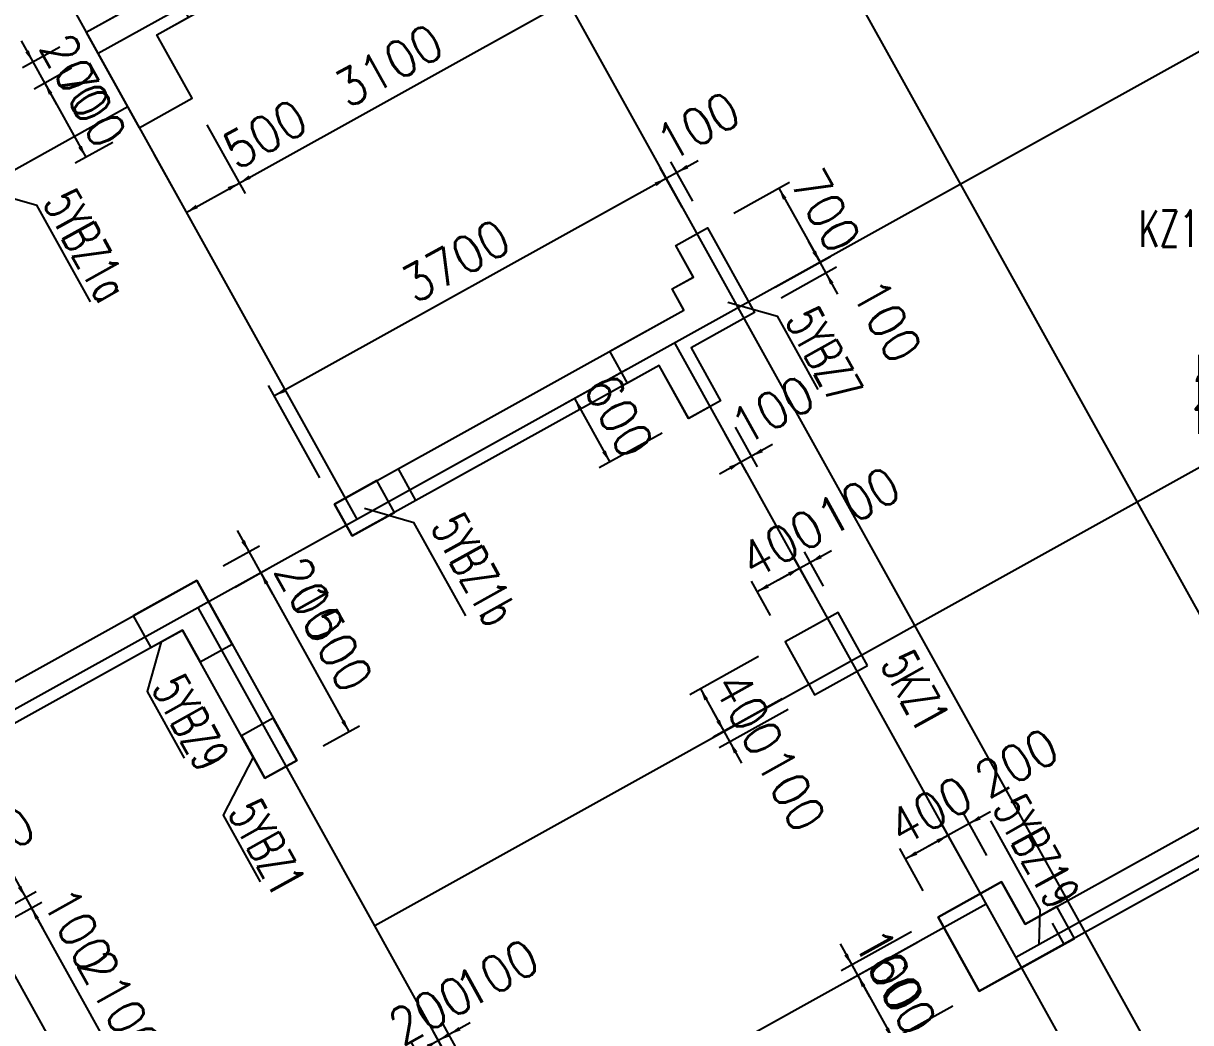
# Model space of a CAD drawing. Extents: x 387171 to 699106, y 11966 to 245688.
# Drawn here: x 500606 to 510241, y 121775 to 130026 of the extents above; entities that cross this region are included whole.
import ezdxf

# ---------------------------------------------------------------- set-up
doc = ezdxf.new("R2010")
doc.units = 0
doc.header["$LTSCALE"] = 100
doc.header["$MEASUREMENT"] = 0
doc.linetypes.add('DASHED', pattern=[19.05, 12.7, -6.35])
for name, color, linetype in [('b边缘构件', 235, 'Continuous'), ('colu-主楼', 7, 'Continuous'), ('COLU_DASH', 9, 'DASHED'), ('DIM', 3, 'Continuous'), ('DOTE', 253, 'Continuous'), ('NUM', 7, 'Continuous'), ('wall-主楼', 2, 'Continuous'), ('Y阴影', 254, 'Continuous'), ('小尺寸', 4, 'Continuous'), ('边缘构件标注', 1, 'Continuous')]:
    doc.layers.add(name, color=color, linetype=linetype)
doc.styles.get("Standard").update_dxf_attribs({"font": 'standard'})
doc.dimstyles.get("Standard").update_dxf_attribs({"dimtxt": 300, "dimasz": 100, "dimexe": 100, "dimexo": 250, "dimgap": 100, "dimtad": 0, "dimtoh": 1, "dimdec": 0, "dimdsep": 46, "dimcen": 0.09, "dimclrt": 7, "dimadec": 0, "dimazin": 0, "dimtfac": 1, "dimtdec": 4, "dimtofl": 0, "dimtmove": 0, "dimatfit": 3, "dimfxl": 1, "dimtolj": 1, "dimtzin": 0, "dimarcsym": 0})

# ---------------------------------------------------------------- blocks, each defined once
blk = doc.blocks.new('*D3852')
at = {"layer": '小尺寸', "color": 0, "linetype": 'ByBlock', "lineweight": -2}
for p, q in [((507276.2, 125672.2), (506839.1, 125429.5)), ((507209.5, 125380.4), (507052.8, 125662.5)), ((507122.1, 125331.9), (506965.4, 125614))]:
    blk.add_line(p, q, dxfattribs=at)
for points in [[(507101.4, 125575.1), (507180.7, 125638.2), (507196.9, 125609.1)], [(507014, 125526.6), (506934.6, 125463.4), (506918.4, 125492.6)]]:
    blk.add_solid(points, dxfattribs=at)
at = {"layer": '小尺寸', "color": 7, "linetype": 'Continuous', "lineweight": -2, "insert": (507496, 126080.2), "char_height": 300, "width": 476.667, "attachment_point": 5, "rotation": 29.04537}
blk.add_mtext('100', dxfattribs=at)
blk = doc.blocks.new('*D4057')
at = {"layer": '小尺寸', "color": 0, "linetype": 'ByBlock', "lineweight": -2}
for p, q in [((507122.1, 125331.9), (506965.4, 125614)), ((507014, 125526.6), (506664.3, 125332.4)), ((506772.4, 125137.7), (506615.7, 125419.8))]:
    blk.add_line(p, q, dxfattribs=at)
for points in [[(507014, 125526.6), (506934.6, 125463.4), (506918.4, 125492.6)], [(506664.3, 125332.4), (506743.6, 125395.5), (506759.8, 125366.4)]]:
    blk.add_solid(points, dxfattribs=at)
at = {"layer": '小尺寸', "color": 7, "linetype": 'Continuous', "lineweight": -2, "insert": (506866.6, 125730.7), "char_height": 300, "width": 576.667, "attachment_point": 5, "rotation": 29.04537}
blk.add_mtext('400', dxfattribs=at)
blk = doc.blocks.new('*D143')
at = {"layer": '小尺寸', "color": 0, "linetype": 'ByBlock', "lineweight": -2}
for p, q in [((506675.2, 124797.7), (506107, 124482.1)), ((506194.4, 124530.7), (506388.6, 124181)), ((506869.4, 124448), (506301.2, 124132.5))]:
    blk.add_line(p, q, dxfattribs=at)
for points in [[(506194.4, 124530.7), (506257.5, 124451.4), (506228.4, 124435.2)], [(506388.6, 124181), (506325.5, 124260.3), (506354.6, 124276.5)]]:
    blk.add_solid(points, dxfattribs=at)
at = {"layer": '小尺寸', "color": 7, "linetype": 'Continuous', "lineweight": -2, "insert": (506592.7, 124328.4), "char_height": 300, "width": 576.667, "attachment_point": 5, "rotation": 299.04537}
blk.add_mtext('400', dxfattribs=at)
blk = doc.blocks.new('*D4555')
at = {"layer": '小尺寸', "color": 0, "linetype": 'ByBlock', "lineweight": -2}
for p, q in [((506869.4, 124448), (506301.2, 124132.5)), ((506291.5, 124355.8), (506534.2, 123918.7)), ((506918, 124360.6), (506349.7, 124045))]:
    blk.add_line(p, q, dxfattribs=at)
for points in [[(506388.6, 124181), (506325.5, 124260.3), (506354.6, 124276.5)], [(506437.1, 124093.6), (506500.2, 124014.2), (506471.1, 123998.1)]]:
    blk.add_solid(points, dxfattribs=at)
at = {"layer": '小尺寸', "color": 7, "linetype": 'Continuous', "lineweight": -2, "insert": (506942.3, 123698.9), "char_height": 300, "width": 476.667, "attachment_point": 5, "rotation": 299.04537}
blk.add_mtext('100', dxfattribs=at)
blk = doc.blocks.new('*D686')
at = {"layer": '小尺寸', "color": 0, "linetype": 'ByBlock', "lineweight": -2}
for p, q in [((501003.7, 129655.1), (500694.9, 129483.6)), ((500782.3, 129532.1), (501122.1, 128920.1)), ((501343.5, 129043.1), (501034.7, 128871.6))]:
    blk.add_line(p, q, dxfattribs=at)
for points in [[(500782.3, 129532.1), (500845.4, 129452.8), (500816.3, 129436.6)], [(501122.1, 128920.1), (501059, 128999.5), (501088.2, 129015.7)]]:
    blk.add_solid(points, dxfattribs=at)
at = {"layer": '小尺寸', "color": 7, "linetype": 'Continuous', "lineweight": -2, "insert": (501170.8, 129347.5), "char_height": 300, "width": 566.667, "attachment_point": 5, "rotation": 299.04537}
blk.add_mtext('700', dxfattribs=at)
blk = doc.blocks.new('*D297')
at = {"layer": '小尺寸', "color": 0, "linetype": 'ByBlock', "lineweight": -2}
for p, q in [((502120.6, 129188.7), (502436.2, 128620.4)), ((501683.5, 128945.9), (501999, 128377.7)), ((501950.5, 128465.1), (502387.6, 128707.8))]:
    blk.add_line(p, q, dxfattribs=at)
for points in [[(502387.6, 128707.8), (502308.3, 128644.7), (502292.1, 128673.8)], [(501950.5, 128465.1), (502029.8, 128528.2), (502046, 128499.1)]]:
    blk.add_solid(points, dxfattribs=at)
at = {"layer": '小尺寸', "color": 7, "linetype": 'Continuous', "lineweight": -2, "insert": (502601.4, 129112.5), "char_height": 300, "width": 566.667, "attachment_point": 5, "rotation": 29.04537}
blk.add_mtext('500', dxfattribs=at)
blk = doc.blocks.new('*D3205')
at = {"layer": '小尺寸', "color": 0, "linetype": 'ByBlock', "lineweight": -2}
for p, q in [((500588.1, 129881.8), (500879.4, 129357.3)), ((500906.6, 129829.9), (500597.8, 129658.4)), ((501003.7, 129655.1), (500694.9, 129483.6))]:
    blk.add_line(p, q, dxfattribs=at)
for points in [[(500685.2, 129707), (500622.1, 129786.3), (500651.2, 129802.5)], [(500782.3, 129532.1), (500845.4, 129452.8), (500816.3, 129436.6)]]:
    blk.add_solid(points, dxfattribs=at)
at = {"layer": '小尺寸', "color": 7, "linetype": 'Continuous', "lineweight": -2, "insert": (501032.5, 129596.4), "char_height": 300, "width": 566.667, "attachment_point": 5, "rotation": 299.04537}
blk.add_mtext('200', dxfattribs=at)
blk = doc.blocks.new('*D106')
at = {"layer": '小尺寸', "color": 0, "linetype": 'ByBlock', "lineweight": -2}
for p, q in [((504830.7, 130693.7), (505146.3, 130125.5)), ((502387.6, 128707.8), (505097.7, 130212.9)), ((502120.6, 129188.7), (502436.2, 128620.4))]:
    blk.add_line(p, q, dxfattribs=at)
for points in [[(505097.7, 130212.9), (505018.4, 130149.8), (505002.2, 130178.9)], [(502387.6, 128707.8), (502467, 128770.9), (502483.1, 128741.8)]]:
    blk.add_solid(points, dxfattribs=at)
at = {"layer": '小尺寸', "color": 7, "linetype": 'Continuous', "lineweight": -2, "insert": (503621.3, 129678.9), "char_height": 300, "width": 775, "attachment_point": 5, "rotation": 29.04537}
blk.add_mtext('3100', dxfattribs=at)
blk = doc.blocks.new('*D2948')
at = {"layer": '小尺寸', "color": 0, "linetype": 'ByBlock', "lineweight": -2}
for p, q in [((505582, 127164.6), (505068.6, 126879.5)), ((505156, 126928), (505447.3, 126403.5)), ((505879.1, 126643.3), (505359.9, 126355))]:
    blk.add_line(p, q, dxfattribs=at)
for points in [[(505156, 126928), (505219.1, 126848.7), (505190, 126832.5)], [(505447.3, 126403.5), (505384.2, 126482.8), (505413.3, 126499)]]:
    blk.add_solid(points, dxfattribs=at)
at = {"layer": '小尺寸', "color": 7, "linetype": 'Continuous', "lineweight": -2, "insert": (505520.2, 126787.2), "char_height": 300, "width": 556.667, "attachment_point": 5, "rotation": 299.04537}
blk.add_mtext('600', dxfattribs=at)
blk = doc.blocks.new('*D3715')
at = {"layer": '小尺寸', "color": 0, "linetype": 'ByBlock', "lineweight": -2}
for p, q in [((506471.8, 128459.5), (506929.5, 128713.7)), ((506842.1, 128665.1), (507182, 128053.2)), ((506811.7, 127847.5), (507269.4, 128101.7))]:
    blk.add_line(p, q, dxfattribs=at)
for points in [[(506842.1, 128665.1), (506905.2, 128585.8), (506876.1, 128569.6)], [(507182, 128053.2), (507118.9, 128132.5), (507148, 128148.7)]]:
    blk.add_solid(points, dxfattribs=at)
at = {"layer": '小尺寸', "color": 7, "linetype": 'Continuous', "lineweight": -2, "insert": (507230.6, 128480.5), "char_height": 300, "width": 566.667, "attachment_point": 5, "rotation": 299.04537}
blk.add_mtext('700', dxfattribs=at)
blk = doc.blocks.new('*D3444')
at = {"layer": '小尺寸', "color": 0, "linetype": 'ByBlock', "lineweight": -2}
for p, q in [((507084.9, 128228), (507327.6, 127790.9)), ((506811.7, 127847.5), (507269.4, 128101.7)), ((506860.2, 127760.1), (507317.9, 128014.3))]:
    blk.add_line(p, q, dxfattribs=at)
for points in [[(507182, 128053.2), (507118.9, 128132.5), (507148, 128148.7)], [(507230.5, 127965.7), (507293.6, 127886.4), (507264.5, 127870.2)]]:
    blk.add_solid(points, dxfattribs=at)
at = {"layer": '小尺寸', "color": 7, "linetype": 'Continuous', "lineweight": -2, "insert": (507735.6, 127571.1), "char_height": 300, "width": 476.667, "attachment_point": 5, "rotation": 299.04537}
blk.add_mtext('100', dxfattribs=at)
blk = doc.blocks.new('*D3637')
at = {"layer": '小尺寸', "color": 0, "linetype": 'ByBlock', "lineweight": -2}
for p, q in [((506393.8, 126643.2), (506576.2, 126314.8)), ((506481.3, 126691.8), (506663.7, 126363.3)), ((506790, 126547.9), (506352.8, 126305.1))]:
    blk.add_line(p, q, dxfattribs=at)
for points in [[(506615.1, 126450.8), (506694.4, 126513.9), (506710.6, 126484.7)], [(506527.7, 126402.2), (506448.3, 126339.1), (506432.2, 126368.2)]]:
    blk.add_solid(points, dxfattribs=at)
at = {"layer": '小尺寸', "color": 7, "linetype": 'Continuous', "lineweight": -2, "insert": (506789.5, 126833.6), "char_height": 300, "width": 476.667, "attachment_point": 5, "rotation": 29.04537}
blk.add_mtext('100', dxfattribs=at)
blk = doc.blocks.new('*D4535')
at = {"layer": '小尺寸', "color": 0, "linetype": 'ByBlock', "lineweight": -2}
for p, q in [((506174.8, 128891.4), (505737.7, 128648.7)), ((506044.5, 128508.1), (505864, 128833.2)), ((506131.9, 128556.7), (505951.4, 128881.7))]:
    blk.add_line(p, q, dxfattribs=at)
for points in [[(505999.9, 128794.3), (506079.3, 128857.4), (506095.4, 128828.3)], [(505912.5, 128745.8), (505833.2, 128682.7), (505817, 128711.8)]]:
    blk.add_solid(points, dxfattribs=at)
at = {"layer": '小尺寸', "color": 7, "linetype": 'Continuous', "lineweight": -2, "insert": (506174.3, 129177.1), "char_height": 300, "width": 476.667, "attachment_point": 5, "rotation": 29.04537}
blk.add_mtext('100', dxfattribs=at)
blk = doc.blocks.new('*D4151')
at = {"layer": '小尺寸', "color": 0, "linetype": 'ByBlock', "lineweight": -2}
for p, q in [((508588.7, 123515.5), (508063.9, 123224)), ((508559.5, 123156.1), (508365.3, 123505.8)), ((508384.4, 123058.8), (508190.2, 123408.5))]:
    blk.add_line(p, q, dxfattribs=at)
for points in [[(508413.8, 123418.3), (508493.2, 123481.5), (508509.4, 123452.3)], [(508238.7, 123321.1), (508159.4, 123258), (508143.2, 123287.1)]]:
    blk.add_solid(points, dxfattribs=at)
at = {"layer": '小尺寸', "color": 7, "linetype": 'Continuous', "lineweight": -2, "insert": (508804, 123921), "char_height": 300, "width": 566.667, "attachment_point": 5, "rotation": 29.04537}
blk.add_mtext('200', dxfattribs=at)
blk = doc.blocks.new('*D394')
at = {"layer": '小尺寸', "color": 0, "linetype": 'ByBlock', "lineweight": -2}
for p, q in [((508384.4, 123058.8), (508190.2, 123408.5)), ((508238.7, 123321.1), (507889, 123126.9)), ((508034.7, 122864.6), (507840.5, 123214.3))]:
    blk.add_line(p, q, dxfattribs=at)
for points in [[(508238.7, 123321.1), (508159.4, 123258), (508143.2, 123287.1)], [(507889, 123126.9), (507968.4, 123190), (507984.6, 123160.9)]]:
    blk.add_solid(points, dxfattribs=at)
at = {"layer": '小尺寸', "color": 7, "linetype": 'Continuous', "lineweight": -2, "insert": (508091.4, 123525.2), "char_height": 300, "width": 576.667, "attachment_point": 5, "rotation": 29.04537}
blk.add_mtext('400', dxfattribs=at)
blk = doc.blocks.new('*D500')
at = {"layer": '小尺寸', "color": 0, "linetype": 'ByBlock', "lineweight": -2}
for p, q in [((507937.5, 122524.7), (507357.1, 122202.4)), ((507347.4, 122425.8), (507590.2, 121988.7)), ((507986.1, 122437.3), (507405.6, 122115))]:
    blk.add_line(p, q, dxfattribs=at)
for points in [[(507444.5, 122250.9), (507381.4, 122330.3), (507410.5, 122346.4)], [(507493.1, 122163.5), (507556.2, 122084.2), (507527.1, 122068)]]:
    blk.add_solid(points, dxfattribs=at)
at = {"layer": '小尺寸', "color": 7, "linetype": 'Continuous', "lineweight": -2, "insert": (507753.6, 122209.3), "char_height": 300, "width": 476.667, "attachment_point": 5, "rotation": 299.04537}
blk.add_mtext('100', dxfattribs=at)
blk = doc.blocks.new('*D1408')
at = {"layer": '小尺寸', "color": 0, "linetype": 'ByBlock', "lineweight": -2}
for p, q in [((507986.1, 122437.3), (507405.6, 122115)), ((507493.1, 122163.5), (507784.4, 121639)), ((508277.4, 121912.7), (507696.9, 121590.4))]:
    blk.add_line(p, q, dxfattribs=at)
for points in [[(507493.1, 122163.5), (507556.2, 122084.2), (507527.1, 122068)], [(507784.4, 121639), (507721.3, 121718.3), (507750.4, 121734.5)]]:
    blk.add_solid(points, dxfattribs=at)
at = {"layer": '小尺寸', "color": 7, "linetype": 'Continuous', "lineweight": -2, "insert": (507857.3, 122022.6), "char_height": 300, "width": 556.667, "attachment_point": 5, "rotation": 299.04537}
blk.add_mtext('600', dxfattribs=at)
blk = doc.blocks.new('*D2262')
at = {"layer": '小尺寸', "color": 0, "linetype": 'ByBlock', "lineweight": -2}
for p, q in [((502370.8, 125838.9), (502662.1, 125314.3)), ((502256, 125546.3), (502555.3, 125712.6)), ((502353.1, 125371.5), (502652.4, 125537.7))]:
    blk.add_line(p, q, dxfattribs=at)
for points in [[(502467.9, 125664), (502404.8, 125743.3), (502433.9, 125759.5)], [(502565, 125489.2), (502628.1, 125409.8), (502599, 125393.7)]]:
    blk.add_solid(points, dxfattribs=at)
at = {"layer": '小尺寸', "color": 7, "linetype": 'Continuous', "lineweight": -2, "insert": (502969.7, 125275.4), "char_height": 300, "width": 566.667, "attachment_point": 5, "rotation": 299.04537}
blk.add_mtext('200', dxfattribs=at)
blk = doc.blocks.new('*D1853')
at = {"layer": '小尺寸', "color": 0, "linetype": 'ByBlock', "lineweight": -2}
for p, q in [((502353.1, 125371.5), (502652.4, 125537.7)), ((502565, 125489.2), (503293.3, 124177.8)), ((503081.3, 124060.1), (503380.7, 124226.4))]:
    blk.add_line(p, q, dxfattribs=at)
for points in [[(502565, 125489.2), (502628.1, 125409.8), (502599, 125393.7)], [(503293.3, 124177.8), (503230.1, 124257.1), (503259.3, 124273.3)]]:
    blk.add_solid(points, dxfattribs=at)
at = {"layer": '小尺寸', "color": 7, "linetype": 'Continuous', "lineweight": -2, "insert": (503147.7, 124954.9), "char_height": 300, "width": 690, "attachment_point": 5, "rotation": 299.04537}
blk.add_mtext('1500', dxfattribs=at)
blk = doc.blocks.new('*D2767')
at = {"layer": '小尺寸', "color": 0, "linetype": 'ByBlock', "lineweight": -2}
for p, q in [((500526.2, 122984.3), (500768.9, 122547.2)), ((500322.7, 122642.5), (500710.7, 122858)), ((500371.2, 122555.1), (500759.3, 122770.6))]:
    blk.add_line(p, q, dxfattribs=at)
for points in [[(500623.3, 122809.4), (500560.2, 122888.8), (500589.3, 122904.9)], [(500671.8, 122722), (500734.9, 122642.7), (500705.8, 122626.5)]]:
    blk.add_solid(points, dxfattribs=at)
at = {"layer": '小尺寸', "color": 7, "linetype": 'Continuous', "lineweight": -2, "insert": (501054.7, 122547.6), "char_height": 300, "width": 476.667, "attachment_point": 5, "rotation": 299.04537}
blk.add_mtext('100', dxfattribs=at)
blk = doc.blocks.new('*D2365')
at = {"layer": '小尺寸', "color": 0, "linetype": 'ByBlock', "lineweight": -2}
for p, q in [((500371.2, 122555.1), (500759.3, 122770.6)), ((500671.8, 122722), (501691.4, 120886.1)), ((501390.8, 120719.2), (501778.8, 120934.7))]:
    blk.add_line(p, q, dxfattribs=at)
for points in [[(500671.8, 122722), (500734.9, 122642.7), (500705.8, 122626.5)], [(501691.4, 120886.1), (501628.3, 120965.5), (501657.4, 120981.6)]]:
    blk.add_solid(points, dxfattribs=at)
at = {"layer": '小尺寸', "color": 7, "linetype": 'Continuous', "lineweight": -2, "insert": (501400.2, 121925.4), "char_height": 300, "width": 775, "attachment_point": 5, "rotation": 299.04537}
blk.add_mtext('2100', dxfattribs=at)
blk = doc.blocks.new('*D2879')
at = {"layer": '小尺寸', "color": 0, "linetype": 'ByBlock', "lineweight": -2}
for p, q in [((500313.5, 122968), (499788.9, 122676.7)), ((500230.6, 122705.3), (500090.1, 122958.3)), ((500055.7, 122608.2), (499915.2, 122861.2))]:
    blk.add_line(p, q, dxfattribs=at)
for points in [[(500138.6, 122870.9), (500218, 122934), (500234.1, 122904.9)], [(499963.8, 122773.8), (499884.4, 122710.7), (499868.3, 122739.8)]]:
    blk.add_solid(points, dxfattribs=at)
at = {"layer": '小尺寸', "color": 7, "linetype": 'Continuous', "lineweight": -2, "insert": (500352.4, 123275.5), "char_height": 300, "width": 566.667, "attachment_point": 5, "rotation": 29.04537}
blk.add_mtext('200', dxfattribs=at)
blk = doc.blocks.new('*D839')
at = {"layer": '小尺寸', "color": 0, "linetype": 'ByBlock', "lineweight": -2}
for p, q in [((504294, 121773.6), (503856.8, 121530.8)), ((504207.5, 121311.3), (503983.1, 121715.3)), ((504294.9, 121359.9), (504070.6, 121763.9))]:
    blk.add_line(p, q, dxfattribs=at)
for points in [[(504119.1, 121676.5), (504198.5, 121739.6), (504214.6, 121710.5)], [(504031.7, 121627.9), (503952.4, 121564.8), (503936.2, 121593.9)]]:
    blk.add_solid(points, dxfattribs=at)
at = {"layer": '小尺寸', "color": 7, "linetype": 'Continuous', "lineweight": -2, "insert": (504513.8, 122181.6), "char_height": 300, "width": 476.667, "attachment_point": 5, "rotation": 29.04537}
blk.add_mtext('100', dxfattribs=at)
blk = doc.blocks.new('*D597')
at = {"layer": '小尺寸', "color": 0, "linetype": 'ByBlock', "lineweight": -2}
for p, q in [((504206.5, 121725), (503682, 121433.7)), ((504207.5, 121311.3), (503983.1, 121715.3)), ((504032.7, 121214.2), (503808.3, 121618.2))]:
    blk.add_line(p, q, dxfattribs=at)
for points in [[(504031.7, 121627.9), (504111, 121691), (504127.2, 121661.9)], [(503856.8, 121530.8), (503777.5, 121467.7), (503761.3, 121496.8)]]:
    blk.add_solid(points, dxfattribs=at)
at = {"layer": '小尺寸', "color": 7, "linetype": 'Continuous', "lineweight": -2, "insert": (503967.4, 121878.2), "char_height": 300, "width": 566.667, "attachment_point": 5, "rotation": 29.04537}
blk.add_mtext('200', dxfattribs=at)
blk = doc.blocks.new('*D4301')
at = {"layer": '小尺寸', "color": 0, "linetype": 'ByBlock', "lineweight": -2}
for p, q in [((506044.2, 128508), (505863.7, 128833)), ((505912.2, 128745.6), (502677.8, 126949.4)), ((503052.5, 126274.7), (502629.3, 127036.8))]:
    blk.add_line(p, q, dxfattribs=at)
for points in [[(505912.2, 128745.6), (505832.9, 128682.5), (505816.7, 128711.6)], [(502677.8, 126949.4), (502757.2, 127012.5), (502773.3, 126983.4)]]:
    blk.add_solid(points, dxfattribs=at)
at = {"layer": '小尺寸', "color": 7, "linetype": 'Continuous', "lineweight": -2, "insert": (504173.7, 128066.1), "char_height": 300, "width": 780, "attachment_point": 5, "rotation": 29.04537}
blk.add_mtext('3700', dxfattribs=at)
blk = doc.blocks.new('*D117')
at = {"layer": 'DIM', "color": 0, "linetype": 'ByBlock', "lineweight": -2}
for p, q in [((510308.1, 127287.9), (510308.1, 126637.9)), ((510558.1, 127287.9), (510558.1, 126637.9)), ((510308.1, 126737.9), (510558.1, 126737.9))]:
    blk.add_line(p, q, dxfattribs=at)
for points in [[(510308.1, 126737.9), (510408.1, 126754.6), (510408.1, 126721.3)], [(510558.1, 126737.9), (510458.1, 126721.3), (510458.1, 126754.6)]]:
    blk.add_solid(points, dxfattribs=at)
at = {"layer": 'DIM', "color": 7, "linetype": 'Continuous', "lineweight": -2, "insert": (510598.3, 126987.9), "char_height": 300, "width": 566.667, "attachment_point": 5}
blk.add_mtext('250', dxfattribs=at)

msp = doc.modelspace()

# ---------------------------------------------------------------- hatches: boundary and pattern name
at = {"layer": 'Y阴影'}
h = msp.add_hatch(dxfattribs=at)
h.set_pattern_fill('ANSI31', color=256, scale=25, angle=-60.95463, style=0)
h.set_pattern_definition([])
edge = h.paths.add_edge_path(flags=0)
edge.add_line((505447.2, 127318.5), (506057, 127657.2))
edge.add_arc((506055.8, 127659.4), 2.5, 299.04537, 389.04537)
edge.add_line((506057.9, 127660.6), (505962.1, 127833.2))
edge.add_line((505962.1, 127833.2), (506134.7, 127929.1))
edge.add_arc((506133.5, 127931.3), 2.5, 299.04537, 389.04537)
edge.add_line((506135.7, 127932.5), (505991.3, 128192.6))
edge.add_line((505991.3, 128192.6), (506253.5, 128338.3))
edge.add_line((506253.5, 128338.3), (506641.9, 127638.9))
edge.add_line((506641.9, 127638.9), (506117.4, 127347.6))
edge.add_line((506117.4, 127347.6), (506360.1, 126910.5))
edge.add_line((506360.1, 126910.5), (506097.9, 126764.8))
edge.add_line((506097.9, 126764.8), (505855.1, 127201.9))
edge.add_line((505855.1, 127201.9), (505592.9, 127056.3))
edge.add_line((505592.9, 127056.3), (505447.2, 127318.5))
h = msp.add_hatch(dxfattribs=at)
h.set_pattern_fill('ANSI31', color=256, scale=25, angle=-60.95463, style=0)
h.set_pattern_definition([])
h.paths.add_polyline_path([(503523.6, 126250.3), (503173.9, 126056.1), (503319.6, 125793.8), (503669.3, 125988)], flags=0)
h = msp.add_hatch(dxfattribs=at)
h.set_pattern_fill('ANSI31', color=256, scale=25, angle=-60.95463, style=0)
h.set_pattern_definition([])
h.paths.add_polyline_path([(502037.4, 125424.9), (501512.9, 125133.6), (501658.5, 124871.4), (501920.8, 125017), (502066.5, 124754.8), (502328.7, 124900.4)], flags=0)
h = msp.add_hatch(dxfattribs=at)
h.set_pattern_fill('ANSI31', color=256, scale=25, angle=-60.95463, style=0)
h.set_pattern_definition([])
h.paths.add_polyline_path([(502668.6, 124288.4), (502406.3, 124142.8), (502600.5, 123793.1), (502862.8, 123938.7)], flags=0)
h = msp.add_hatch(dxfattribs=at)
h.set_pattern_fill('ANSI31', color=256, scale=25, angle=-60.95463, style=0)
h.set_pattern_definition([])
h.paths.add_polyline_path([(509282.7, 122471.1), (509137.1, 122733.3), (508875.1, 122587.8), (508680.9, 122937.5), (508156.1, 122646.1), (508495.9, 122034.1)], flags=0)

# ---------------------------------------------------------------- linework, layer by layer
at = {"layer": 'b边缘构件'}
for points in [[(501707.9, 129931.8), (501970.2, 130077.4), (501824.5, 130339.7), (501125.1, 129951.3), (501562.1, 129164.5), (501999.2, 129407.2), (501707.9, 129931.8), (501970.2, 130077.4)], [(503523.6, 126250.3), (503173.9, 126056.1), (503319.6, 125793.8), (503669.3, 125988), (503523.6, 126250.3)], [(502037.4, 125424.9), (501512.9, 125133.6), (501658.5, 124871.4), (501920.8, 125017), (502066.5, 124754.8), (502328.7, 124900.4), (502037.4, 125424.9)], [(502668.6, 124288.4), (502406.3, 124142.8), (502600.5, 123793.1), (502862.8, 123938.7), (502668.6, 124288.4)], [(509282.7, 122471.1), (509137.1, 122733.3), (508875.1, 122587.8), (508680.9, 122937.5), (508156.1, 122646.1), (508495.9, 122034.1), (509282.7, 122471.1)]]:
    msp.add_lwpolyline(points, dxfattribs=at)
msp.add_lwpolyline([(505447.2, 127318.5), (506057, 127657.2, 0.414214), (506057.9, 127660.6), (505962.1, 127833.2), (506134.7, 127929.1, 0.414214), (506135.7, 127932.5), (505991.3, 128192.6), (506253.5, 128338.3), (506641.9, 127638.9), (506117.4, 127347.6), (506360.1, 126910.5), (506097.9, 126764.8), (505855.1, 127201.9), (505592.9, 127056.3)], format="xyb", close=True, dxfattribs=at)
at = {"layer": 'colu-主楼'}
msp.add_lwpolyline([(507573.6, 124724.7), (507330.9, 125161.8), (506893.8, 124919.1), (507136.5, 124482)], close=True, dxfattribs=at)
at = {"layer": 'COLU_DASH'}
for p, q in [((503698.5, 126347.4), (503844.1, 126085.1)), ((509098.2, 122597.4), (509195.3, 122422.5))]:
    msp.add_line(p, q, dxfattribs=at)
at = {"layer": 'DOTE'}
for p, q in [((502447.3, 139310.9), (514847.8, 116981.6)), ((500611.4, 138291.3), (517042.2, 108704.7)), ((497469, 136534.8), (503360.6, 125925.9)), ((511881.5, 135696), (501222.2, 129776.4)), ((514017.7, 131849.4), (489999.1, 118510.8)), ((501467.2, 129335.4), (488112.4, 121908.1)), ((515472.7, 129229.4), (503506.2, 122574.1)), ((505982.4, 127384), (520761.7, 100771.3)), ((516832.1, 126781.5), (508798.3, 122313.5)), ((502049.7, 125196.8), (516832.5, 98577.7)), ((508553.3, 122754.6), (501998.8, 119109.3))]:
    msp.add_line(p, q, dxfattribs=at)
at = {"layer": 'wall-主楼'}
for points in [[(503830.5, 132082.8), (504097.5, 131602), (501125.1, 129951.3), (501562.1, 129164.5), (501999.2, 129407.2), (501707.9, 129931.8), (504505.5, 131485.4), (504092.8, 132228.5)], [(506097.6, 126764.7), (505854.9, 127201.8), (503319.6, 125793.8), (503173.9, 126056.1), (506058.9, 127658.3), (505961.8, 127833.1), (506136.6, 127930.2), (505991, 128192.5), (506253.3, 128338.1), (506641.7, 127638.7), (506117.1, 127347.4), (506359.9, 126910.3)], [(498861, 123317.8), (498569.7, 123842.3), (498831.9, 123988), (498977.6, 123725.7), (502037.4, 125424.9), (502862.8, 123938.7), (502600.5, 123793.1), (501920.8, 125017)], [(508874.8, 122587.7), (511235.3, 123898.5), (511769.3, 122936.9), (511507, 122791.2), (511215.7, 123315.8), (511040.9, 123218.7), (510943.8, 123393.5), (508495.9, 122034.1), (508156.1, 122646.1), (508680.6, 122937.4)], [(500162.3, 122210.3), (495354, 119540), (495451.1, 119365.2), (495276.3, 119268.1), (495446.2, 118962.1), (495183.9, 118816.4), (494771.3, 119559.5), (500278.9, 122618.2), (501347, 120694.9), (501084.8, 120549.2)]]:
    msp.add_lwpolyline(points, close=True, dxfattribs=at)
at = {"layer": '边缘构件标注', "color": 200}
for p, q in [((500309.1, 128640.2), (500717, 128523.6)), ((501159, 127727.7), (500717, 128523.6)), ((506422, 127725.3), (506829.9, 127608.7)), ((507166, 127003.5), (506829.9, 127608.7)), ((503421.6, 126022.1), (503829.5, 125905.4)), ((504257.8, 125134.2), (503829.5, 125905.4))]:
    msp.add_line(p, q, dxfattribs=at)
for points in [[(501743.5, 124918.6), (501626.9, 124510.6), (501932.8, 123959.9)], [(502503.4, 123967.9), (502256.2, 123487.5), (502562.1, 122936.8)], [(508990.2, 122415.8), (508999.7, 122707), (508591.9, 123441.4)]]:
    msp.add_lwpolyline(points, dxfattribs=at)

# ---------------------------------------------------------------- texts
at = {"layer": 'NUM', "color": 200, "width": 0.7}
msp.add_text('KZ1', height=300, dxfattribs=at).set_placement((509812.5, 128181.8))
at = {"layer": '边缘构件标注', "color": 200, "width": 0.7}
for s, p in [('5YBZ1a', (500762.9, 128542.1)), ('5YBZ7', (506889.9, 127570.8)), ('5YBZ1b', (503965.5, 125866.6)), ('5KZ1', (507675.8, 124732.7)), ('5YBZ9', (501660.3, 124535.1)), ('5YBZ19', (508601.8, 123543.3)), ('5YBZ1', (502288.7, 123506.4))]:
    msp.add_text(s, height=300, rotation=299.04537, dxfattribs=at).set_placement(p)

# ---------------------------------------------------------------- dimensions: what is measured, and where the dimension line sits
at = {"layer": 'DIM', "color": 200}
dim = msp.add_aligned_dim(p1=(510308.1, 127537.9), p2=(510558.1, 127537.9), distance=-800, dimstyle='Standard', dxfattribs=at)
dim.commit()
dim.dimension.update_dxf_attribs({"geometry": '*D117', "text_midpoint": (510090, 126987.9)})
at = {"layer": '小尺寸'}
for p1, p2, distance, picture, middle in [((501999.2, 129407.2), (504709.3, 130912.3), -800, '*D106', (503621.3, 129678.9)), ((501222.2, 129776.4), (501562.1, 129164.5), -503.2, '*D686', (501170.8, 129347.5)), ((501562.1, 129164.5), (501999.2, 129407.2), -800, '*D297', (502047.7, 128805)), ((507330.9, 125161.8), (507243.5, 125113.3), -472.7, '*D3852', (507156.5, 125891.7)), ((507243.5, 125113.3), (506893.8, 124919.1), -472.7, '*D4057', (506352.2, 125445)), ((506893.8, 124919.1), (507088, 124569.4), -800, '*D143', (506307.1, 124842.7)), ((507088, 124569.4), (507136.5, 124482), -800, '*D4555', (506753.7, 124038.4))]:
    dim = msp.add_aligned_dim(p1=p1, p2=p2, distance=distance, dimstyle='Standard', dxfattribs=at)
    dim.commit()
    dim.dimension.update_dxf_attribs({"geometry": picture, "text_midpoint": middle})
for base, p1, p2, angle, picture, middle in [((500782.3, 129532.1), (501125.1, 129951.3), (501222.2, 129776.4), 299.04537, '*D3205', (500797.9, 130019)), ((505912.5, 128745.8), (506253.3, 128338.1), (506165.8, 128289.6), 29.04537, '*D4535', (505834.8, 128988.6)), ((502677.8, 126949.4), (506165.6, 128289.4), (503173.9, 126056.1), 29.04537, '*D4301', (504173.7, 128066.1)), ((507182, 128053.2), (506253.3, 128338.1), (506593.1, 127726.2), 299.04537, '*D3715', (507230.6, 128480.5)), ((507230.5, 127965.7), (506593.1, 127726.2), (506641.7, 127638.7), 299.04537, '*D3444', (507547.1, 127910.6)), ((505447.3, 126403.5), (505800.6, 127286), (506097.6, 126764.7), 299.04537, '*D2948', (505520.2, 126787.2)), ((506527.7, 126402.2), (506359.9, 126910.3), (506272.5, 126861.8), 29.04537, '*D3637', (506450, 126645)), ((502565, 125489.2), (502037.4, 125424.9), (502134.5, 125250.1), 299.04537, '*D2262', (502735, 125698)), ((503293.3, 124177.8), (502134.5, 125250.1), (502862.8, 123938.7), 299.04537, '*D1853', (503147.7, 124954.9)), ((508238.7, 123321.1), (508680.9, 122937.5), (508505.8, 122840.3), 29.04537, '*D4151', (508381.3, 123686.3)), ((507889, 123126.9), (508505.8, 122840.3), (508156.1, 122646.1), 29.04537, '*D394', (507577, 123239.6)), ((499963.8, 122773.8), (500351.9, 122486.8), (500177.1, 122389.7), 29.04537, '*D2879', (499929.8, 123040.9)), ((500671.8, 122722), (500104.1, 122521.1), (500152.6, 122433.7), 299.04537, '*D2767', (500866.1, 122887.1)), ((501691.4, 120886.1), (500152.6, 122433.7), (501172.2, 120597.8), 299.04537, '*D2365', (501400.2, 121925.4)), ((507493.1, 122163.5), (508156.1, 122646.1), (508204.6, 122558.7), 299.04537, '*D500', (507565, 122548.8)), ((504031.7, 121627.9), (504416.3, 121141.3), (504328.9, 121092.8), 29.04537, '*D839', (504174.3, 121993.1)), ((507784.4, 121639), (508204.6, 122558.7), (508495.9, 122034.1), 299.04537, '*D1408', (507857.3, 122022.6)), ((503856.8, 121530.8), (504328.9, 121092.8), (504154, 120995.7), 29.04537, '*D597', (503544.8, 121643.5))]:
    dim = msp.add_linear_dim(base=base, p1=p1, p2=p2, angle=angle, dimstyle='Standard', dxfattribs=at)
    dim.commit()
    dim.dimension.update_dxf_attribs({"geometry": picture, "text_midpoint": middle})

doc.saveas('drawing.dxf')
